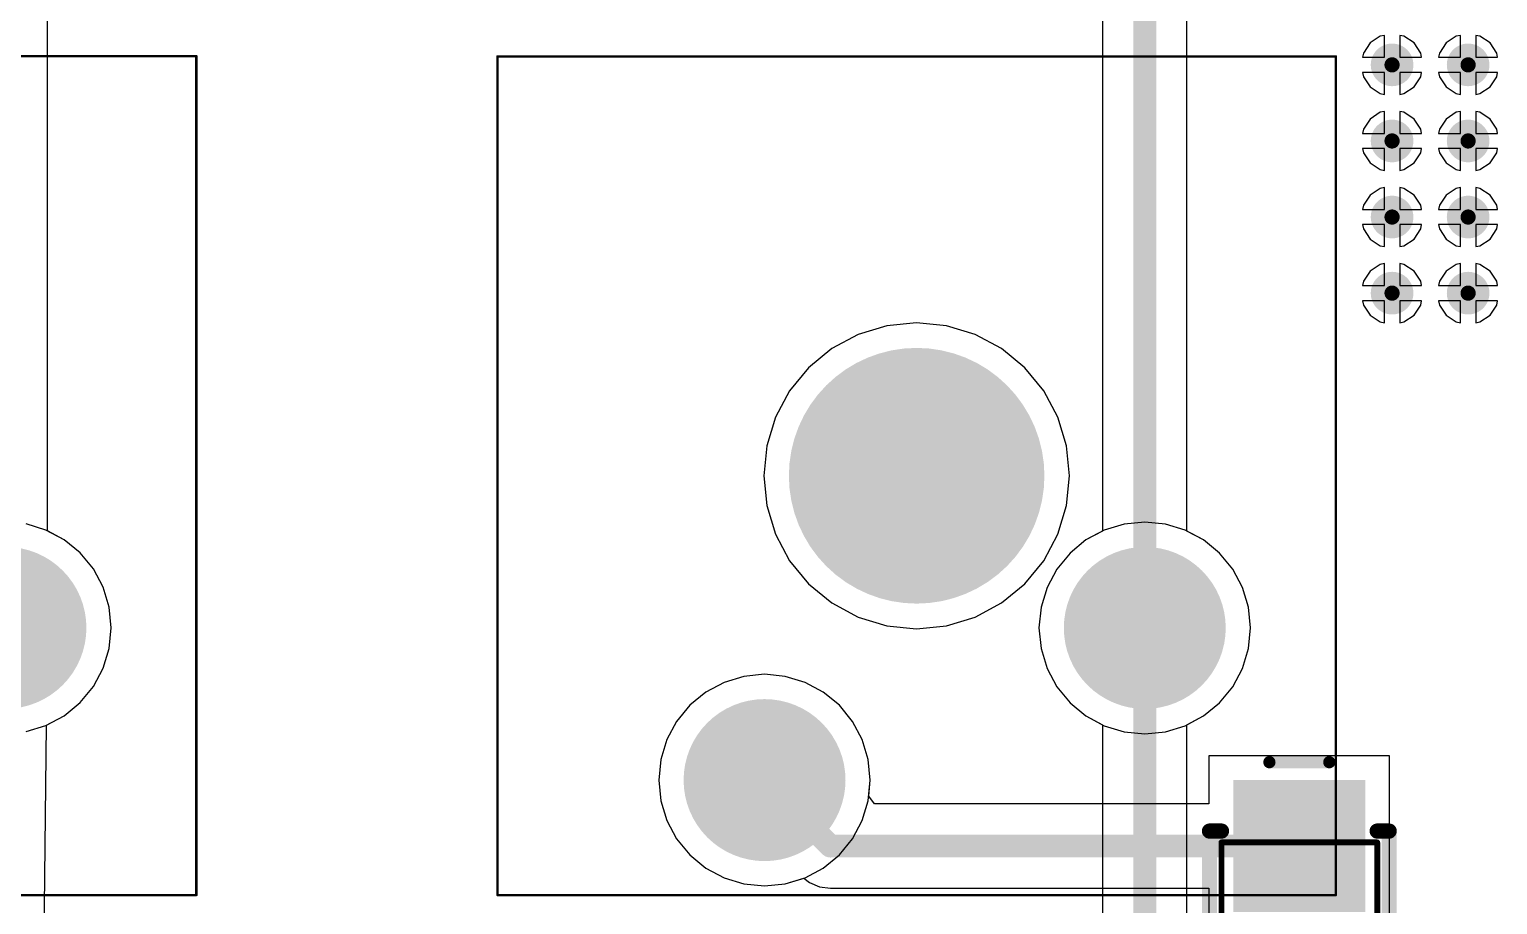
# Model space of a CAD drawing. Header units: millimetres. Extents: x 25 to 374, y 23 to 150.
# Drawn here: x 101.16 to 125.68, y 46.89 to 61.5 of the extents above; entities that cross this region are included whole.
import ezdxf

# ---------------------------------------------------------------- set-up
doc = ezdxf.new("R2010")
doc.units = ezdxf.units.MM
for name, color, linetype in [('BottomLayer', 5, 'Continuous'), ('BottomOverlay', 54, 'Continuous'), ('BottomPaste', 16, 'Continuous'), ('BottomSolder', 6, 'Continuous'), ('Mechanical1', 6, 'Continuous'), ('Mechanical13', 56, 'Continuous'), ('Mechanical15', 56, 'Continuous'), ('MultiLayer', 9, 'Continuous'), ('PadHoleLayer', 156, 'Continuous'), ('TopLayer', 1, 'Continuous'), ('TopSolder', 216, 'Continuous'), ('ViaHoleLayer', 16, 'Continuous')]:
    doc.layers.add(name, color=color, linetype=linetype)

# ---------------------------------------------------------------- blocks, each defined once
blk = doc.blocks.new('SMA_DO_214AC__S1_B_95')
at = {"layer": 'BottomLayer'}
for points in [[(-1.1, -1), (-1.1, 1), (-3.1, -1), (-3.1, 1)], [(3.1, -1), (3.1, 1), (1.1, -1), (1.1, 1)]]:
    blk.add_solid(points, dxfattribs=at)
at = {"layer": 'BottomOverlay', "const_width": 0.254}
for points in [[(-2.35, 1.3), (-2.35, 1.5)], [(2.35, 1.5), (-2.35, 1.5)], [(-0.75, -1.5), (-0.75, 1.5)], [(2.35, 1.3), (2.35, 1.5)], [(-2.35, -1.5), (-2.35, -1.3)], [(2.35, -1.5), (2.35, -1.3)], [(2.35, -1.5), (-2.35, -1.5)]]:
    blk.add_lwpolyline(points, dxfattribs=at)
at = {"layer": 'BottomOverlay', "const_width": 0.127}
for points in [[(-2.414, 1.5, 1), (-2.287, 1.5, 1)], [(-2.414, 1.5, 1), (-2.287, 1.5, 1)], [(-0.814, 1.5, 1), (-0.687, 1.5, 1)], [(2.287, 1.5, 1), (2.414, 1.5, 1)], [(2.287, 1.5, 1), (2.414, 1.5, 1)], [(-2.414, 1.3, 1), (-2.287, 1.3, 1)], [(2.287, 1.3, 1), (2.414, 1.3, 1)], [(-2.414, -1.3, 1), (-2.287, -1.3, 1)], [(2.287, -1.3, 1), (2.414, -1.3, 1)], [(-2.414, -1.5, 1), (-2.287, -1.5, 1)], [(-2.414, -1.5, 1), (-2.287, -1.5, 1)], [(-0.814, -1.5, 1), (-0.687, -1.5, 1)], [(2.287, -1.5, 1), (2.414, -1.5, 1)], [(2.287, -1.5, 1), (2.414, -1.5, 1)]]:
    blk.add_lwpolyline(points, format="xyb", close=True, dxfattribs=at)
at = {"layer": 'BottomPaste'}
for points in [[(-1.1, -1), (-1.1, 1), (-3.1, -1), (-3.1, 1)], [(3.1, -1), (3.1, 1), (1.1, -1), (1.1, 1)]]:
    blk.add_solid(points, dxfattribs=at)
at = {"layer": 'BottomSolder'}
for points in [[(-0.998, -1.102), (-0.998, 1.102), (-3.202, -1.102), (-3.202, 1.102)], [(3.202, -1.102), (3.202, 1.102), (0.998, -1.102), (0.998, 1.102)]]:
    blk.add_solid(points, dxfattribs=at)
at = {"layer": 'Mechanical13', "const_width": 0.1}
for points in [[(2.16, 1.3), (-2.16, 1.3)], [(-2.16, -1.3), (-2.16, 1.3)], [(2.16, -1.3), (2.16, 1.3)], [(2.16, -1.3), (-2.16, -1.3)]]:
    blk.add_lwpolyline(points, dxfattribs=at)
at = {"layer": 'Mechanical13', "const_width": 0.05}
for points in [[(-2.185, 1.3, 1), (-2.135, 1.3, 1)], [(-2.185, 1.3, 1), (-2.135, 1.3, 1)], [(2.135, 1.3, 1), (2.185, 1.3, 1)], [(2.135, 1.3, 1), (2.185, 1.3, 1)], [(-2.185, -1.3, 1), (-2.135, -1.3, 1)], [(-2.185, -1.3, 1), (-2.135, -1.3, 1)], [(2.135, -1.3, 1), (2.185, -1.3, 1)], [(2.135, -1.3, 1), (2.185, -1.3, 1)]]:
    blk.add_lwpolyline(points, format="xyb", close=True, dxfattribs=at)
at = {"layer": 'Mechanical15', "const_width": 0.203}
for points in [[(-3.5, -0.5), (-3.5, 0.5)], [(3.9, -0.5), (3.9, 0.5)], [(4.4, 0), (3.4, 0)]]:
    blk.add_lwpolyline(points, dxfattribs=at)
at = {"layer": 'Mechanical15', "const_width": 0.102}
for points in [[(-3.551, 0.5, 1), (-3.449, 0.5, 1)], [(3.849, 0.5, 1), (3.951, 0.5, 1)], [(3.349, 0, 1), (3.451, 0, 1)], [(4.349, 0, 1), (4.451, 0, 1)], [(-3.551, -0.5, 1), (-3.449, -0.5, 1)], [(3.849, -0.5, 1), (3.951, -0.5, 1)]]:
    blk.add_lwpolyline(points, format="xyb", close=True, dxfattribs=at)
blk = doc.blocks.new('MX_SW_3_186')
at = {"layer": 'BottomLayer'}
for points, const_width in [([(-1.016, 0, 1), (1.016, 0, 1)], 2.032), ([(3.185, -2.54, 1), (4.435, -2.54, 1)], 1.25), ([(-3.165, -5.08, 1), (-1.915, -5.08, 1)], 1.25)]:
    blk.add_lwpolyline(points, format="xyb", close=True, dxfattribs=dict(at, const_width=const_width))
at = {"layer": 'BottomSolder'}
for points, const_width in [([(-1.067, 0, 1), (1.067, 0, 1)], 2.134), ([(3.134, -2.54, 1), (4.486, -2.54, 1)], 1.352), ([(-3.216, -5.08, 1), (-1.864, -5.08, 1)], 1.352)]:
    blk.add_lwpolyline(points, format="xyb", close=True, dxfattribs=dict(at, const_width=const_width))
at = {"layer": 'Mechanical1', "const_width": 0.0381}
for points in [[(-7, -7), (-7, 7)], [(-7, 7), (7, 7)], [(7, -7), (7, 7)], [(-7, -7), (7, -7)]]:
    blk.add_lwpolyline(points, dxfattribs=at)
at = {"layer": 'Mechanical1', "const_width": 0.0191}
for points in [[(-7.01, 7, 1), (-6.99, 7, 1)], [(-7.01, 7, 1), (-6.99, 7, 1)], [(6.99, 7, 1), (7.01, 7, 1)], [(6.99, 7, 1), (7.01, 7, 1)], [(-7.01, -7, 1), (-6.99, -7, 1)], [(-7.01, -7, 1), (-6.99, -7, 1)], [(6.99, -7, 1), (7.01, -7, 1)], [(6.99, -7, 1), (7.01, -7, 1)]]:
    blk.add_lwpolyline(points, format="xyb", close=True, dxfattribs=at)
at = {"layer": 'MultiLayer'}
for points, const_width in [([(-1.016, 0, 1), (1.016, 0, 1)], 2.032), ([(3.185, -2.54, 1), (4.435, -2.54, 1)], 1.25), ([(-3.165, -5.08, 1), (-1.915, -5.08, 1)], 1.25)]:
    blk.add_lwpolyline(points, format="xyb", close=True, dxfattribs=dict(at, const_width=const_width))
at = {"layer": 'PadHoleLayer'}
for points, const_width in [([(-1.016, 0, 1), (1.016, 0, 1)], 2.032), ([(3.435, -2.54, 1), (4.185, -2.54, 1)], 0.75), ([(-2.915, -5.08, 1), (-2.165, -5.08, 1)], 0.75)]:
    blk.add_lwpolyline(points, format="xyb", close=True, dxfattribs=dict(at, const_width=const_width))
at = {"layer": 'TopLayer'}
for points, const_width in [([(-1.016, 0, 1), (1.016, 0, 1)], 2.032), ([(3.185, -2.54, 1), (4.435, -2.54, 1)], 1.25), ([(-3.165, -5.08, 1), (-1.915, -5.08, 1)], 1.25)]:
    blk.add_lwpolyline(points, format="xyb", close=True, dxfattribs=dict(at, const_width=const_width))
at = {"layer": 'TopSolder'}
for points, const_width in [([(-1.067, 0, 1), (1.067, 0, 1)], 2.134), ([(3.134, -2.54, 1), (4.486, -2.54, 1)], 1.352), ([(-3.216, -5.08, 1), (-1.864, -5.08, 1)], 1.352)]:
    blk.add_lwpolyline(points, format="xyb", close=True, dxfattribs=dict(at, const_width=const_width))
blk = doc.blocks.new('MX_SW_3_187')
at = {"layer": 'BottomLayer'}
for points, const_width in [([(-1.016, 0, 1), (1.016, 0, 1)], 2.032), ([(3.185, -2.54, 1), (4.435, -2.54, 1)], 1.25), ([(-3.165, -5.08, 1), (-1.915, -5.08, 1)], 1.25)]:
    blk.add_lwpolyline(points, format="xyb", close=True, dxfattribs=dict(at, const_width=const_width))
at = {"layer": 'BottomSolder'}
for points, const_width in [([(-1.067, 0, 1), (1.067, 0, 1)], 2.134), ([(3.134, -2.54, 1), (4.486, -2.54, 1)], 1.352), ([(-3.216, -5.08, 1), (-1.864, -5.08, 1)], 1.352)]:
    blk.add_lwpolyline(points, format="xyb", close=True, dxfattribs=dict(at, const_width=const_width))
at = {"layer": 'Mechanical1', "const_width": 0.0381}
for points in [[(-7, -7), (-7, 7)], [(-7, 7), (7, 7)], [(7, -7), (7, 7)], [(-7, -7), (7, -7)]]:
    blk.add_lwpolyline(points, dxfattribs=at)
at = {"layer": 'Mechanical1', "const_width": 0.0191}
for points in [[(-7.01, 7, 1), (-6.99, 7, 1)], [(-7.01, 7, 1), (-6.99, 7, 1)], [(6.99, 7, 1), (7.01, 7, 1)], [(6.99, 7, 1), (7.01, 7, 1)], [(-7.01, -7, 1), (-6.99, -7, 1)], [(-7.01, -7, 1), (-6.99, -7, 1)], [(6.99, -7, 1), (7.01, -7, 1)], [(6.99, -7, 1), (7.01, -7, 1)]]:
    blk.add_lwpolyline(points, format="xyb", close=True, dxfattribs=at)
at = {"layer": 'MultiLayer'}
for points, const_width in [([(-1.016, 0, 1), (1.016, 0, 1)], 2.032), ([(3.185, -2.54, 1), (4.435, -2.54, 1)], 1.25), ([(-3.165, -5.08, 1), (-1.915, -5.08, 1)], 1.25)]:
    blk.add_lwpolyline(points, format="xyb", close=True, dxfattribs=dict(at, const_width=const_width))
at = {"layer": 'PadHoleLayer'}
for points, const_width in [([(-1.016, 0, 1), (1.016, 0, 1)], 2.032), ([(3.435, -2.54, 1), (4.185, -2.54, 1)], 0.75), ([(-2.915, -5.08, 1), (-2.165, -5.08, 1)], 0.75)]:
    blk.add_lwpolyline(points, format="xyb", close=True, dxfattribs=dict(at, const_width=const_width))
at = {"layer": 'TopLayer'}
for points, const_width in [([(-1.016, 0, 1), (1.016, 0, 1)], 2.032), ([(3.185, -2.54, 1), (4.435, -2.54, 1)], 1.25), ([(-3.165, -5.08, 1), (-1.915, -5.08, 1)], 1.25)]:
    blk.add_lwpolyline(points, format="xyb", close=True, dxfattribs=dict(at, const_width=const_width))
at = {"layer": 'TopSolder'}
for points, const_width in [([(-1.067, 0, 1), (1.067, 0, 1)], 2.134), ([(3.134, -2.54, 1), (4.486, -2.54, 1)], 1.352), ([(-3.216, -5.08, 1), (-1.864, -5.08, 1)], 1.352)]:
    blk.add_lwpolyline(points, format="xyb", close=True, dxfattribs=dict(at, const_width=const_width))

msp = doc.modelspace()

# ---------------------------------------------------------------- linework, layer by layer
at = {"layer": 'BottomLayer'}
for p, q in [((123.716, 61.385), (123.548, 61.273)), ((123.787, 61.399), (123.716, 61.385)), ((123.787, 61.034), (123.787, 61.399)), ((124.112, 61.385), (124.041, 61.399)), ((124.041, 61.399), (124.041, 61.034)), ((124.28, 61.273), (124.112, 61.385)), ((124.986, 61.385), (124.818, 61.273)), ((125.057, 61.399), (124.986, 61.385)), ((125.057, 61.034), (125.057, 61.399)), ((125.382, 61.385), (125.311, 61.399)), ((125.311, 61.399), (125.311, 61.034)), ((125.55, 61.273), (125.382, 61.385)), ((123.435, 61.105), (123.421, 61.034)), ((123.548, 61.273), (123.435, 61.105)), ((124.392, 61.105), (124.28, 61.273)), ((124.407, 61.034), (124.392, 61.105)), ((124.705, 61.105), (124.691, 61.034)), ((124.818, 61.273), (124.705, 61.105)), ((125.662, 61.105), (125.55, 61.273)), ((125.677, 61.034), (125.662, 61.105)), ((123.421, 61.034), (123.787, 61.034)), ((124.041, 61.034), (124.407, 61.034)), ((124.691, 61.034), (125.057, 61.034)), ((125.311, 61.034), (125.677, 61.034)), ((123.787, 60.78), (123.421, 60.78)), ((123.421, 60.78), (123.435, 60.708)), ((123.435, 60.708), (123.548, 60.54)), ((123.787, 60.414), (123.787, 60.78)), ((124.407, 60.78), (124.041, 60.78)), ((124.041, 60.78), (124.041, 60.414)), ((124.28, 60.54), (124.392, 60.708)), ((124.392, 60.708), (124.407, 60.78)), ((125.057, 60.78), (124.691, 60.78)), ((124.691, 60.78), (124.705, 60.708)), ((124.705, 60.708), (124.818, 60.54)), ((125.057, 60.414), (125.057, 60.78)), ((125.677, 60.78), (125.311, 60.78)), ((125.311, 60.78), (125.311, 60.414)), ((125.55, 60.54), (125.662, 60.708)), ((125.662, 60.708), (125.677, 60.78)), ((123.548, 60.54), (123.716, 60.428)), ((123.716, 60.428), (123.787, 60.414)), ((124.041, 60.414), (124.112, 60.428)), ((124.112, 60.428), (124.28, 60.54)), ((124.818, 60.54), (124.986, 60.428)), ((124.986, 60.428), (125.057, 60.414)), ((125.311, 60.414), (125.382, 60.428)), ((125.382, 60.428), (125.55, 60.54)), ((123.716, 60.115), (123.548, 60.003)), ((123.787, 60.129), (123.716, 60.115)), ((123.787, 59.764), (123.787, 60.129)), ((124.112, 60.115), (124.041, 60.129)), ((124.041, 60.129), (124.041, 59.764)), ((124.28, 60.003), (124.112, 60.115)), ((124.986, 60.115), (124.818, 60.003)), ((125.057, 60.129), (124.986, 60.115)), ((125.057, 59.764), (125.057, 60.129)), ((125.382, 60.115), (125.311, 60.129)), ((125.311, 60.129), (125.311, 59.764)), ((125.55, 60.003), (125.382, 60.115)), ((123.435, 59.835), (123.421, 59.764)), ((123.548, 60.003), (123.435, 59.835)), ((124.392, 59.835), (124.28, 60.003)), ((124.407, 59.764), (124.392, 59.835)), ((124.705, 59.835), (124.691, 59.764)), ((124.818, 60.003), (124.705, 59.835)), ((125.662, 59.835), (125.55, 60.003)), ((125.677, 59.764), (125.662, 59.835)), ((123.421, 59.764), (123.787, 59.764)), ((124.041, 59.764), (124.407, 59.764)), ((124.691, 59.764), (125.057, 59.764)), ((125.311, 59.764), (125.677, 59.764)), ((123.787, 59.51), (123.421, 59.51)), ((123.421, 59.51), (123.435, 59.438)), ((123.435, 59.438), (123.548, 59.27)), ((123.787, 59.144), (123.787, 59.51)), ((124.407, 59.51), (124.041, 59.51)), ((124.041, 59.51), (124.041, 59.144)), ((124.28, 59.27), (124.392, 59.438)), ((124.392, 59.438), (124.407, 59.51)), ((125.057, 59.51), (124.691, 59.51)), ((124.691, 59.51), (124.705, 59.438)), ((124.705, 59.438), (124.818, 59.27)), ((125.057, 59.144), (125.057, 59.51)), ((125.677, 59.51), (125.311, 59.51)), ((125.311, 59.51), (125.311, 59.144)), ((125.55, 59.27), (125.662, 59.438)), ((125.662, 59.438), (125.677, 59.51)), ((123.548, 59.27), (123.716, 59.158)), ((123.716, 59.158), (123.787, 59.144)), ((124.041, 59.144), (124.112, 59.158)), ((124.112, 59.158), (124.28, 59.27)), ((124.818, 59.27), (124.986, 59.158)), ((124.986, 59.158), (125.057, 59.144)), ((125.311, 59.144), (125.382, 59.158)), ((125.382, 59.158), (125.55, 59.27)), ((123.787, 58.859), (123.716, 58.845)), ((123.787, 58.494), (123.787, 58.859)), ((124.112, 58.845), (124.041, 58.859)), ((124.041, 58.859), (124.041, 58.494)), ((125.057, 58.859), (124.986, 58.845)), ((125.057, 58.494), (125.057, 58.859)), ((125.382, 58.845), (125.311, 58.859)), ((125.311, 58.859), (125.311, 58.494)), ((123.548, 58.733), (123.435, 58.565)), ((123.716, 58.845), (123.548, 58.733)), ((124.28, 58.733), (124.112, 58.845)), ((124.392, 58.565), (124.28, 58.733)), ((124.818, 58.733), (124.705, 58.565)), ((124.986, 58.845), (124.818, 58.733)), ((125.55, 58.733), (125.382, 58.845)), ((125.662, 58.565), (125.55, 58.733)), ((123.435, 58.565), (123.421, 58.494)), ((123.421, 58.494), (123.787, 58.494)), ((124.041, 58.494), (124.407, 58.494)), ((124.407, 58.494), (124.392, 58.565)), ((124.705, 58.565), (124.691, 58.494)), ((124.691, 58.494), (125.057, 58.494)), ((125.311, 58.494), (125.677, 58.494)), ((125.677, 58.494), (125.662, 58.565)), ((123.787, 58.24), (123.421, 58.24)), ((123.421, 58.24), (123.435, 58.168)), ((123.435, 58.168), (123.548, 58)), ((123.787, 57.874), (123.787, 58.24)), ((124.407, 58.24), (124.041, 58.24)), ((124.041, 58.24), (124.041, 57.874)), ((124.28, 58), (124.392, 58.168)), ((124.392, 58.168), (124.407, 58.24)), ((125.057, 58.24), (124.691, 58.24)), ((124.691, 58.24), (124.705, 58.168)), ((124.705, 58.168), (124.818, 58)), ((125.057, 57.874), (125.057, 58.24)), ((125.677, 58.24), (125.311, 58.24)), ((125.311, 58.24), (125.311, 57.874)), ((125.55, 58), (125.662, 58.168)), ((125.662, 58.168), (125.677, 58.24)), ((123.548, 58), (123.716, 57.888)), ((123.716, 57.888), (123.787, 57.874)), ((124.041, 57.874), (124.112, 57.888)), ((124.112, 57.888), (124.28, 58)), ((124.818, 58), (124.986, 57.888)), ((124.986, 57.888), (125.057, 57.874)), ((125.311, 57.874), (125.382, 57.888)), ((125.382, 57.888), (125.55, 58)), ((123.548, 57.463), (123.435, 57.295)), ((123.716, 57.575), (123.548, 57.463)), ((123.787, 57.589), (123.716, 57.575)), ((123.787, 57.224), (123.787, 57.589)), ((124.112, 57.575), (124.041, 57.589)), ((124.041, 57.589), (124.041, 57.224)), ((124.28, 57.463), (124.112, 57.575)), ((124.392, 57.295), (124.28, 57.463)), ((124.818, 57.463), (124.705, 57.295)), ((124.986, 57.575), (124.818, 57.463)), ((125.057, 57.589), (124.986, 57.575)), ((125.057, 57.224), (125.057, 57.589)), ((125.382, 57.575), (125.311, 57.589)), ((125.311, 57.589), (125.311, 57.224)), ((125.55, 57.463), (125.382, 57.575)), ((125.662, 57.295), (125.55, 57.463)), ((123.435, 57.295), (123.421, 57.224)), ((123.421, 57.224), (123.787, 57.224)), ((124.041, 57.224), (124.407, 57.224)), ((124.407, 57.224), (124.392, 57.295)), ((124.705, 57.295), (124.691, 57.224)), ((124.691, 57.224), (125.057, 57.224)), ((125.311, 57.224), (125.677, 57.224)), ((125.677, 57.224), (125.662, 57.295)), ((123.787, 56.97), (123.421, 56.97)), ((123.421, 56.97), (123.435, 56.898)), ((123.435, 56.898), (123.548, 56.73)), ((123.787, 56.604), (123.787, 56.97)), ((124.407, 56.97), (124.041, 56.97)), ((124.041, 56.97), (124.041, 56.604)), ((124.28, 56.73), (124.392, 56.898)), ((124.392, 56.898), (124.407, 56.97)), ((125.057, 56.97), (124.691, 56.97)), ((124.691, 56.97), (124.705, 56.898)), ((124.705, 56.898), (124.818, 56.73)), ((125.057, 56.604), (125.057, 56.97)), ((125.677, 56.97), (125.311, 56.97)), ((125.311, 56.97), (125.311, 56.604)), ((125.55, 56.73), (125.662, 56.898)), ((125.662, 56.898), (125.677, 56.97)), ((123.548, 56.73), (123.716, 56.618)), ((124.112, 56.618), (124.28, 56.73)), ((124.818, 56.73), (124.986, 56.618)), ((125.382, 56.618), (125.55, 56.73)), ((114.997, 56.407), (114.556, 56.171)), ((115.476, 56.552), (114.997, 56.407)), ((115.974, 56.601), (115.476, 56.552)), ((116.472, 56.552), (115.974, 56.601)), ((116.951, 56.407), (116.472, 56.552)), ((117.392, 56.171), (116.951, 56.407)), ((123.716, 56.618), (123.787, 56.604)), ((124.041, 56.604), (124.112, 56.618)), ((124.986, 56.618), (125.057, 56.604)), ((125.311, 56.604), (125.382, 56.618)), ((114.556, 56.171), (114.169, 55.853)), ((117.779, 55.853), (117.392, 56.171)), ((114.169, 55.853), (113.852, 55.467)), ((118.096, 55.467), (117.779, 55.853)), ((113.852, 55.467), (113.616, 55.025)), ((118.332, 55.025), (118.096, 55.467)), ((113.616, 55.025), (113.471, 54.547)), ((118.477, 54.547), (118.332, 55.025)), ((113.471, 54.547), (113.422, 54.049)), ((118.526, 54.049), (118.477, 54.547)), ((113.422, 54.049), (113.471, 53.551)), ((118.477, 53.551), (118.526, 54.049)), ((113.471, 53.551), (113.616, 53.072)), ((118.332, 53.072), (118.477, 53.551)), ((101.433, 53.143), (101.101, 53.244)), ((119.439, 53.241), (119.108, 53.141)), ((119.784, 53.275), (119.439, 53.241)), ((120.128, 53.241), (119.784, 53.275)), ((120.46, 53.141), (120.128, 53.241)), ((101.738, 52.98), (101.433, 53.143)), ((102.006, 52.76), (101.738, 52.98)), ((113.616, 53.072), (113.852, 52.631)), ((118.096, 52.631), (118.332, 53.072)), ((118.802, 52.977), (118.535, 52.758)), ((119.108, 53.141), (118.802, 52.977)), ((120.765, 52.977), (120.46, 53.141)), ((121.033, 52.758), (120.765, 52.977)), ((102.226, 52.493), (102.006, 52.76)), ((118.535, 52.758), (118.315, 52.49)), ((121.253, 52.49), (121.033, 52.758)), ((102.389, 52.187), (102.226, 52.493)), ((113.852, 52.631), (114.169, 52.244)), ((117.779, 52.244), (118.096, 52.631)), ((118.315, 52.49), (118.152, 52.185)), ((121.416, 52.185), (121.253, 52.49)), ((114.169, 52.244), (114.556, 51.927)), ((117.392, 51.927), (117.779, 52.244)), ((102.489, 51.856), (102.389, 52.187)), ((118.152, 52.185), (118.051, 51.853)), ((121.516, 51.853), (121.416, 52.185)), ((102.523, 51.511), (102.489, 51.856)), ((114.556, 51.927), (114.997, 51.691)), ((116.951, 51.691), (117.392, 51.927)), ((118.051, 51.853), (118.017, 51.509)), ((121.55, 51.509), (121.516, 51.853)), ((102.489, 51.167), (102.523, 51.511)), ((114.997, 51.691), (115.476, 51.545)), ((115.476, 51.545), (115.974, 51.496)), ((115.974, 51.496), (116.472, 51.545)), ((116.472, 51.545), (116.951, 51.691)), ((118.017, 51.509), (118.051, 51.164)), ((121.516, 51.164), (121.55, 51.509)), ((102.389, 50.835), (102.489, 51.167)), ((118.051, 51.164), (118.152, 50.833)), ((121.416, 50.833), (121.516, 51.164)), ((102.226, 50.53), (102.389, 50.835)), ((118.152, 50.833), (118.315, 50.527)), ((121.253, 50.527), (121.416, 50.833)), ((102.006, 50.262), (102.226, 50.53)), ((112.758, 50.601), (112.452, 50.437)), ((113.089, 50.701), (112.758, 50.601)), ((113.434, 50.735), (113.089, 50.701)), ((113.778, 50.701), (113.434, 50.735)), ((114.11, 50.601), (113.778, 50.701)), ((114.415, 50.437), (114.11, 50.601)), ((118.315, 50.527), (118.535, 50.26)), ((121.033, 50.26), (121.253, 50.527)), ((112.452, 50.437), (112.185, 50.218)), ((114.683, 50.218), (114.415, 50.437)), ((101.433, 49.879), (101.738, 50.042)), ((101.738, 50.042), (102.006, 50.262)), ((112.185, 50.218), (111.965, 49.95)), ((114.903, 49.95), (114.683, 50.218)), ((118.535, 50.26), (118.802, 50.04)), ((118.802, 50.04), (119.108, 49.877)), ((120.46, 49.877), (120.765, 50.04)), ((120.765, 50.04), (121.033, 50.26)), ((101.101, 49.779), (101.433, 49.879)), ((111.965, 49.95), (111.802, 49.645)), ((115.066, 49.645), (114.903, 49.95)), ((119.108, 49.877), (119.439, 49.776)), ((120.128, 49.776), (120.46, 49.877)), ((111.802, 49.645), (111.701, 49.313)), ((115.166, 49.313), (115.066, 49.645)), ((119.439, 49.776), (119.784, 49.742)), ((119.784, 49.742), (120.128, 49.776)), ((111.701, 49.313), (111.667, 48.969)), ((115.2, 48.969), (115.166, 49.313)), ((123.873, 49.376), (120.856, 49.376)), ((120.856, 49.376), (120.856, 48.573)), ((123.873, 46.36), (123.873, 49.376)), ((111.667, 48.969), (111.701, 48.624)), ((115.174, 48.7), (115.2, 48.969)), ((111.701, 48.624), (111.802, 48.293)), ((115.272, 48.573), (115.174, 48.7)), ((120.856, 48.573), (115.272, 48.573)), ((111.802, 48.293), (111.965, 47.987)), ((111.965, 47.987), (112.185, 47.72)), ((112.185, 47.72), (112.452, 47.5)), ((112.452, 47.5), (112.758, 47.337)), ((112.758, 47.337), (113.089, 47.236)), ((113.778, 47.236), (114.088, 47.33)), ((114.088, 47.33), (114.182, 47.258)), ((113.089, 47.236), (113.434, 47.202)), ((113.434, 47.202), (113.778, 47.236)), ((114.182, 47.258), (114.352, 47.188)), ((114.352, 47.188), (114.534, 47.164)), ((114.534, 47.164), (120.856, 47.164)), ((120.856, 47.164), (120.856, 46.36))]:
    msp.add_line(p, q, dxfattribs=at)
for points, const_width in [([(123.787, 60.907, 1), (124.041, 60.907, 1)], 0.254), ([(125.057, 60.907, 1), (125.311, 60.907, 1)], 0.254), ([(123.787, 59.637, 1), (124.041, 59.637, 1)], 0.254), ([(125.057, 59.637, 1), (125.311, 59.637, 1)], 0.254), ([(123.787, 58.367, 1), (124.041, 58.367, 1)], 0.254), ([(125.057, 58.367, 1), (125.311, 58.367, 1)], 0.254), ([(123.787, 57.097, 1), (124.041, 57.097, 1)], 0.254), ([(125.057, 57.097, 1), (125.311, 57.097, 1)], 0.254), ([(113.339, 48.969, 1), (113.529, 48.969, 1)], 0.191), ([(114.439, 47.868, 1), (114.63, 47.868, 1)], 0.191), ([(114.439, 47.868, 1), (114.63, 47.868, 1)], 0.191), ([(122.269, 47.868, 1), (122.46, 47.868, 1)], 0.191)]:
    msp.add_lwpolyline(points, format="xyb", close=True, dxfattribs=dict(at, const_width=const_width))
at = {"layer": 'BottomLayer', "const_width": 0.381}
for points in [[(113.434, 48.969), (114.534, 47.868)], [(114.534, 47.868), (122.365, 47.868)]]:
    msp.add_lwpolyline(points, dxfattribs=at)
at = {"layer": 'BottomSolder', "const_width": 0.356}
for points in [[(123.736, 60.907, 1), (124.092, 60.907, 1)], [(125.006, 60.907, 1), (125.362, 60.907, 1)], [(123.736, 59.637, 1), (124.092, 59.637, 1)], [(125.006, 59.637, 1), (125.362, 59.637, 1)], [(123.736, 58.367, 1), (124.092, 58.367, 1)], [(125.006, 58.367, 1), (125.362, 58.367, 1)], [(123.736, 57.097, 1), (124.092, 57.097, 1)], [(125.006, 57.097, 1), (125.362, 57.097, 1)]]:
    msp.add_lwpolyline(points, format="xyb", close=True, dxfattribs=at)
at = {"layer": 'Mechanical1', "const_width": 0.0127}
for points in [[(89.932, 61.055), (103.931, 61.055)], [(103.931, 47.056), (103.931, 61.055)], [(108.982, 61.055), (122.981, 61.055)], [(108.982, 47.056), (108.982, 61.055)], [(122.981, 47.056), (122.981, 61.055)], [(89.932, 47.056), (103.931, 47.056)], [(108.982, 47.056), (122.981, 47.056)]]:
    msp.add_lwpolyline(points, dxfattribs=at)
at = {"layer": 'Mechanical1', "const_width": 0.00635}
for points in [[(103.928, 61.055, 1), (103.935, 61.055, 1)], [(103.928, 61.055, 1), (103.935, 61.055, 1)], [(108.979, 61.055, 1), (108.985, 61.055, 1)], [(108.979, 61.055, 1), (108.985, 61.055, 1)], [(122.978, 61.055, 1), (122.985, 61.055, 1)], [(122.978, 61.055, 1), (122.985, 61.055, 1)], [(103.928, 47.056, 1), (103.935, 47.056, 1)], [(103.928, 47.056, 1), (103.935, 47.056, 1)], [(108.979, 47.056, 1), (108.985, 47.056, 1)], [(108.979, 47.056, 1), (108.985, 47.056, 1)], [(122.978, 47.056, 1), (122.985, 47.056, 1)], [(122.978, 47.056, 1), (122.985, 47.056, 1)]]:
    msp.add_lwpolyline(points, format="xyb", close=True, dxfattribs=at)
at = {"layer": 'MultiLayer', "const_width": 0.254}
for points in [[(123.787, 60.907, 1), (124.041, 60.907, 1)], [(125.057, 60.907, 1), (125.311, 60.907, 1)], [(123.787, 59.637, 1), (124.041, 59.637, 1)], [(125.057, 59.637, 1), (125.311, 59.637, 1)], [(123.787, 58.367, 1), (124.041, 58.367, 1)], [(125.057, 58.367, 1), (125.311, 58.367, 1)], [(123.787, 57.097, 1), (124.041, 57.097, 1)], [(125.057, 57.097, 1), (125.311, 57.097, 1)]]:
    msp.add_lwpolyline(points, format="xyb", close=True, dxfattribs=at)
at = {"layer": 'TopLayer'}
for p, q in [((120.488, 53.125), (120.488, 68.349)), ((119.079, 68.057), (119.079, 53.125)), ((101.461, 53.128), (101.461, 67.704)), ((123.716, 61.385), (123.548, 61.273)), ((123.787, 61.399), (123.716, 61.385)), ((123.787, 61.034), (123.787, 61.399)), ((124.112, 61.385), (124.041, 61.399)), ((124.041, 61.399), (124.041, 61.034)), ((124.28, 61.273), (124.112, 61.385)), ((124.986, 61.385), (124.818, 61.273)), ((125.057, 61.399), (124.986, 61.385)), ((125.057, 61.034), (125.057, 61.399)), ((125.382, 61.385), (125.311, 61.399)), ((125.311, 61.399), (125.311, 61.034)), ((125.55, 61.273), (125.382, 61.385)), ((123.435, 61.105), (123.421, 61.034)), ((123.548, 61.273), (123.435, 61.105)), ((124.392, 61.105), (124.28, 61.273)), ((124.407, 61.034), (124.392, 61.105)), ((124.705, 61.105), (124.691, 61.034)), ((124.818, 61.273), (124.705, 61.105)), ((125.662, 61.105), (125.55, 61.273)), ((125.677, 61.034), (125.662, 61.105)), ((123.421, 61.034), (123.787, 61.034)), ((124.041, 61.034), (124.407, 61.034)), ((124.691, 61.034), (125.057, 61.034)), ((125.311, 61.034), (125.677, 61.034)), ((123.787, 60.78), (123.421, 60.78)), ((123.421, 60.78), (123.435, 60.708)), ((123.435, 60.708), (123.548, 60.54)), ((123.787, 60.414), (123.787, 60.78)), ((124.407, 60.78), (124.041, 60.78)), ((124.041, 60.78), (124.041, 60.414)), ((124.28, 60.54), (124.392, 60.708)), ((124.392, 60.708), (124.407, 60.78)), ((125.057, 60.78), (124.691, 60.78)), ((124.691, 60.78), (124.705, 60.708)), ((124.705, 60.708), (124.818, 60.54)), ((125.057, 60.414), (125.057, 60.78)), ((125.677, 60.78), (125.311, 60.78)), ((125.311, 60.78), (125.311, 60.414)), ((125.55, 60.54), (125.662, 60.708)), ((125.662, 60.708), (125.677, 60.78)), ((123.548, 60.54), (123.716, 60.428)), ((123.716, 60.428), (123.787, 60.414)), ((124.041, 60.414), (124.112, 60.428)), ((124.112, 60.428), (124.28, 60.54)), ((124.818, 60.54), (124.986, 60.428)), ((124.986, 60.428), (125.057, 60.414)), ((125.311, 60.414), (125.382, 60.428)), ((125.382, 60.428), (125.55, 60.54)), ((123.716, 60.115), (123.548, 60.003)), ((123.787, 60.129), (123.716, 60.115)), ((123.787, 59.764), (123.787, 60.129)), ((124.112, 60.115), (124.041, 60.129)), ((124.041, 60.129), (124.041, 59.764)), ((124.28, 60.003), (124.112, 60.115)), ((124.986, 60.115), (124.818, 60.003)), ((125.057, 60.129), (124.986, 60.115)), ((125.057, 59.764), (125.057, 60.129)), ((125.382, 60.115), (125.311, 60.129)), ((125.311, 60.129), (125.311, 59.764)), ((125.55, 60.003), (125.382, 60.115)), ((123.435, 59.835), (123.421, 59.764)), ((123.548, 60.003), (123.435, 59.835)), ((124.392, 59.835), (124.28, 60.003)), ((124.407, 59.764), (124.392, 59.835)), ((124.705, 59.835), (124.691, 59.764)), ((124.818, 60.003), (124.705, 59.835)), ((125.662, 59.835), (125.55, 60.003)), ((125.677, 59.764), (125.662, 59.835)), ((123.421, 59.764), (123.787, 59.764)), ((124.041, 59.764), (124.407, 59.764)), ((124.691, 59.764), (125.057, 59.764)), ((125.311, 59.764), (125.677, 59.764)), ((123.787, 59.51), (123.421, 59.51)), ((123.421, 59.51), (123.435, 59.438)), ((123.435, 59.438), (123.548, 59.27)), ((123.787, 59.144), (123.787, 59.51)), ((124.407, 59.51), (124.041, 59.51)), ((124.041, 59.51), (124.041, 59.144)), ((124.28, 59.27), (124.392, 59.438)), ((124.392, 59.438), (124.407, 59.51)), ((125.057, 59.51), (124.691, 59.51)), ((124.691, 59.51), (124.705, 59.438)), ((124.705, 59.438), (124.818, 59.27)), ((125.057, 59.144), (125.057, 59.51)), ((125.677, 59.51), (125.311, 59.51)), ((125.311, 59.51), (125.311, 59.144)), ((125.55, 59.27), (125.662, 59.438)), ((125.662, 59.438), (125.677, 59.51)), ((123.548, 59.27), (123.716, 59.158)), ((123.716, 59.158), (123.787, 59.144)), ((124.041, 59.144), (124.112, 59.158)), ((124.112, 59.158), (124.28, 59.27)), ((124.818, 59.27), (124.986, 59.158)), ((124.986, 59.158), (125.057, 59.144)), ((125.311, 59.144), (125.382, 59.158)), ((125.382, 59.158), (125.55, 59.27)), ((123.787, 58.859), (123.716, 58.845)), ((123.787, 58.494), (123.787, 58.859)), ((124.112, 58.845), (124.041, 58.859)), ((124.041, 58.859), (124.041, 58.494)), ((125.057, 58.859), (124.986, 58.845)), ((125.057, 58.494), (125.057, 58.859)), ((125.382, 58.845), (125.311, 58.859)), ((125.311, 58.859), (125.311, 58.494)), ((123.548, 58.733), (123.435, 58.565)), ((123.716, 58.845), (123.548, 58.733)), ((124.28, 58.733), (124.112, 58.845)), ((124.392, 58.565), (124.28, 58.733)), ((124.818, 58.733), (124.705, 58.565)), ((124.986, 58.845), (124.818, 58.733)), ((125.55, 58.733), (125.382, 58.845)), ((125.662, 58.565), (125.55, 58.733)), ((123.435, 58.565), (123.421, 58.494)), ((123.421, 58.494), (123.787, 58.494)), ((124.041, 58.494), (124.407, 58.494)), ((124.407, 58.494), (124.392, 58.565)), ((124.705, 58.565), (124.691, 58.494)), ((124.691, 58.494), (125.057, 58.494)), ((125.311, 58.494), (125.677, 58.494)), ((125.677, 58.494), (125.662, 58.565)), ((123.787, 58.24), (123.421, 58.24)), ((123.421, 58.24), (123.435, 58.168)), ((123.435, 58.168), (123.548, 58)), ((123.787, 57.874), (123.787, 58.24)), ((124.407, 58.24), (124.041, 58.24)), ((124.041, 58.24), (124.041, 57.874)), ((124.28, 58), (124.392, 58.168)), ((124.392, 58.168), (124.407, 58.24)), ((125.057, 58.24), (124.691, 58.24)), ((124.691, 58.24), (124.705, 58.168)), ((124.705, 58.168), (124.818, 58)), ((125.057, 57.874), (125.057, 58.24)), ((125.677, 58.24), (125.311, 58.24)), ((125.311, 58.24), (125.311, 57.874)), ((125.55, 58), (125.662, 58.168)), ((125.662, 58.168), (125.677, 58.24)), ((123.548, 58), (123.716, 57.888)), ((123.716, 57.888), (123.787, 57.874)), ((124.041, 57.874), (124.112, 57.888)), ((124.112, 57.888), (124.28, 58)), ((124.818, 58), (124.986, 57.888)), ((124.986, 57.888), (125.057, 57.874)), ((125.311, 57.874), (125.382, 57.888)), ((125.382, 57.888), (125.55, 58)), ((123.548, 57.463), (123.435, 57.295)), ((123.716, 57.575), (123.548, 57.463)), ((123.787, 57.589), (123.716, 57.575)), ((123.787, 57.224), (123.787, 57.589)), ((124.112, 57.575), (124.041, 57.589)), ((124.041, 57.589), (124.041, 57.224)), ((124.28, 57.463), (124.112, 57.575)), ((124.392, 57.295), (124.28, 57.463)), ((124.818, 57.463), (124.705, 57.295)), ((124.986, 57.575), (124.818, 57.463)), ((125.057, 57.589), (124.986, 57.575)), ((125.057, 57.224), (125.057, 57.589)), ((125.382, 57.575), (125.311, 57.589)), ((125.311, 57.589), (125.311, 57.224)), ((125.55, 57.463), (125.382, 57.575)), ((125.662, 57.295), (125.55, 57.463)), ((123.435, 57.295), (123.421, 57.224)), ((123.421, 57.224), (123.787, 57.224)), ((124.041, 57.224), (124.407, 57.224)), ((124.407, 57.224), (124.392, 57.295)), ((124.705, 57.295), (124.691, 57.224)), ((124.691, 57.224), (125.057, 57.224)), ((125.311, 57.224), (125.677, 57.224)), ((125.677, 57.224), (125.662, 57.295)), ((123.787, 56.97), (123.421, 56.97)), ((123.421, 56.97), (123.435, 56.898)), ((123.435, 56.898), (123.548, 56.73)), ((123.787, 56.604), (123.787, 56.97)), ((124.407, 56.97), (124.041, 56.97)), ((124.041, 56.97), (124.041, 56.604)), ((124.28, 56.73), (124.392, 56.898)), ((124.392, 56.898), (124.407, 56.97)), ((125.057, 56.97), (124.691, 56.97)), ((124.691, 56.97), (124.705, 56.898)), ((124.705, 56.898), (124.818, 56.73)), ((125.057, 56.604), (125.057, 56.97)), ((125.677, 56.97), (125.311, 56.97)), ((125.311, 56.97), (125.311, 56.604)), ((125.55, 56.73), (125.662, 56.898)), ((125.662, 56.898), (125.677, 56.97)), ((123.548, 56.73), (123.716, 56.618)), ((124.112, 56.618), (124.28, 56.73)), ((124.818, 56.73), (124.986, 56.618)), ((125.382, 56.618), (125.55, 56.73)), ((114.997, 56.407), (114.556, 56.171)), ((115.476, 56.552), (114.997, 56.407)), ((115.974, 56.601), (115.476, 56.552)), ((116.472, 56.552), (115.974, 56.601)), ((116.951, 56.407), (116.472, 56.552)), ((117.392, 56.171), (116.951, 56.407)), ((123.716, 56.618), (123.787, 56.604)), ((124.041, 56.604), (124.112, 56.618)), ((124.986, 56.618), (125.057, 56.604)), ((125.311, 56.604), (125.382, 56.618)), ((114.556, 56.171), (114.169, 55.853)), ((117.779, 55.853), (117.392, 56.171)), ((114.169, 55.853), (113.852, 55.467)), ((118.096, 55.467), (117.779, 55.853)), ((113.852, 55.467), (113.616, 55.025)), ((118.332, 55.025), (118.096, 55.467)), ((113.616, 55.025), (113.471, 54.547)), ((118.477, 54.547), (118.332, 55.025)), ((113.471, 54.547), (113.422, 54.049)), ((118.526, 54.049), (118.477, 54.547)), ((113.422, 54.049), (113.471, 53.551)), ((118.477, 53.551), (118.526, 54.049)), ((113.471, 53.551), (113.616, 53.072)), ((118.332, 53.072), (118.477, 53.551)), ((101.738, 52.98), (101.461, 53.128)), ((102.006, 52.76), (101.738, 52.98)), ((113.616, 53.072), (113.852, 52.631)), ((118.096, 52.631), (118.332, 53.072)), ((118.802, 52.977), (118.535, 52.758)), ((119.079, 53.125), (118.802, 52.977)), ((120.765, 52.977), (120.488, 53.125)), ((121.033, 52.758), (120.765, 52.977)), ((102.226, 52.493), (102.006, 52.76)), ((118.535, 52.758), (118.315, 52.49)), ((121.253, 52.49), (121.033, 52.758)), ((102.389, 52.187), (102.226, 52.493)), ((113.852, 52.631), (114.169, 52.244)), ((117.779, 52.244), (118.096, 52.631)), ((118.315, 52.49), (118.152, 52.185)), ((121.416, 52.185), (121.253, 52.49)), ((114.169, 52.244), (114.556, 51.927)), ((117.392, 51.927), (117.779, 52.244)), ((102.489, 51.856), (102.389, 52.187)), ((118.152, 52.185), (118.051, 51.853)), ((121.516, 51.853), (121.416, 52.185)), ((102.523, 51.511), (102.489, 51.856)), ((114.556, 51.927), (114.997, 51.691)), ((116.951, 51.691), (117.392, 51.927)), ((118.051, 51.853), (118.017, 51.509)), ((121.55, 51.509), (121.516, 51.853)), ((102.489, 51.167), (102.523, 51.511)), ((114.997, 51.691), (115.476, 51.545)), ((115.476, 51.545), (115.974, 51.496)), ((115.974, 51.496), (116.472, 51.545)), ((116.472, 51.545), (116.951, 51.691)), ((118.017, 51.509), (118.051, 51.164)), ((121.516, 51.164), (121.55, 51.509)), ((102.389, 50.835), (102.489, 51.167)), ((118.051, 51.164), (118.152, 50.833)), ((121.416, 50.833), (121.516, 51.164)), ((102.226, 50.53), (102.389, 50.835)), ((118.152, 50.833), (118.315, 50.527)), ((121.253, 50.527), (121.416, 50.833)), ((102.006, 50.262), (102.226, 50.53)), ((112.758, 50.601), (112.452, 50.437)), ((113.089, 50.701), (112.758, 50.601)), ((113.434, 50.735), (113.089, 50.701)), ((113.778, 50.701), (113.434, 50.735)), ((114.11, 50.601), (113.778, 50.701)), ((114.415, 50.437), (114.11, 50.601)), ((118.315, 50.527), (118.535, 50.26)), ((121.033, 50.26), (121.253, 50.527)), ((112.452, 50.437), (112.185, 50.218)), ((114.683, 50.218), (114.415, 50.437)), ((101.443, 49.885), (101.738, 50.042)), ((101.738, 50.042), (102.006, 50.262)), ((112.185, 50.218), (111.965, 49.95)), ((114.903, 49.95), (114.683, 50.218)), ((118.535, 50.26), (118.802, 50.04)), ((118.802, 50.04), (119.079, 49.892)), ((120.488, 49.892), (120.765, 50.04)), ((120.765, 50.04), (121.033, 50.26)), ((101.34, 40.613), (101.443, 49.885)), ((111.965, 49.95), (111.802, 49.645)), ((115.066, 49.645), (114.903, 49.95)), ((119.079, 49.892), (119.079, 44.844)), ((120.488, 45.136), (120.488, 49.892)), ((111.802, 49.645), (111.701, 49.313)), ((115.166, 49.313), (115.066, 49.645)), ((111.701, 49.313), (111.667, 48.969)), ((115.2, 48.969), (115.166, 49.313)), ((111.667, 48.969), (111.701, 48.624)), ((115.166, 48.624), (115.2, 48.969)), ((111.701, 48.624), (111.802, 48.293)), ((115.066, 48.293), (115.166, 48.624)), ((111.802, 48.293), (111.965, 47.987)), ((114.903, 47.987), (115.066, 48.293)), ((111.965, 47.987), (112.185, 47.72)), ((114.683, 47.72), (114.903, 47.987)), ((112.185, 47.72), (112.452, 47.5)), ((114.415, 47.5), (114.683, 47.72)), ((112.452, 47.5), (112.758, 47.337)), ((112.758, 47.337), (113.089, 47.236)), ((113.778, 47.236), (114.11, 47.337)), ((114.11, 47.337), (114.415, 47.5)), ((113.089, 47.236), (113.434, 47.202)), ((113.434, 47.202), (113.778, 47.236))]:
    msp.add_line(p, q, dxfattribs=at)
at = {"layer": 'TopLayer', "const_width": 0.381}
for points in [[(119.784, 51.509), (119.784, 68.349)], [(119.784, 44.844), (119.784, 51.509)]]:
    msp.add_lwpolyline(points, dxfattribs=at)
at = {"layer": 'TopLayer'}
for points, const_width in [([(123.787, 60.907, 1), (124.041, 60.907, 1)], 0.254), ([(125.057, 60.907, 1), (125.311, 60.907, 1)], 0.254), ([(123.787, 59.637, 1), (124.041, 59.637, 1)], 0.254), ([(125.057, 59.637, 1), (125.311, 59.637, 1)], 0.254), ([(123.787, 58.367, 1), (124.041, 58.367, 1)], 0.254), ([(125.057, 58.367, 1), (125.311, 58.367, 1)], 0.254), ([(123.787, 57.097, 1), (124.041, 57.097, 1)], 0.254), ([(125.057, 57.097, 1), (125.311, 57.097, 1)], 0.254), ([(119.689, 51.509, 1), (119.879, 51.509, 1)], 0.191), ([(119.689, 51.509, 1), (119.879, 51.509, 1)], 0.191)]:
    msp.add_lwpolyline(points, format="xyb", close=True, dxfattribs=dict(at, const_width=const_width))
at = {"layer": 'TopSolder', "const_width": 0.356}
for points in [[(123.736, 60.907, 1), (124.092, 60.907, 1)], [(125.006, 60.907, 1), (125.362, 60.907, 1)], [(123.736, 59.637, 1), (124.092, 59.637, 1)], [(125.006, 59.637, 1), (125.362, 59.637, 1)], [(123.736, 58.367, 1), (124.092, 58.367, 1)], [(125.006, 58.367, 1), (125.362, 58.367, 1)], [(123.736, 57.097, 1), (124.092, 57.097, 1)], [(125.006, 57.097, 1), (125.362, 57.097, 1)]]:
    msp.add_lwpolyline(points, format="xyb", close=True, dxfattribs=at)
at = {"layer": 'ViaHoleLayer', "const_width": 0.127}
for points in [[(123.85, 60.907, 1), (123.977, 60.907, 1)], [(125.12, 60.907, 1), (125.247, 60.907, 1)], [(123.85, 59.637, 1), (123.977, 59.637, 1)], [(125.12, 59.637, 1), (125.247, 59.637, 1)], [(123.85, 58.367, 1), (123.977, 58.367, 1)], [(125.12, 58.367, 1), (125.247, 58.367, 1)], [(123.85, 57.097, 1), (123.977, 57.097, 1)], [(125.12, 57.097, 1), (125.247, 57.097, 1)]]:
    msp.add_lwpolyline(points, format="xyb", close=True, dxfattribs=at)

# ---------------------------------------------------------------- block references
for name, p in [('MX_SW_3_186', (96.947, 54.051)), ('MX_SW_3_187', (115.974, 54.049))]:
    msp.add_blockref(name, p)
at = {"rotation": 270}
msp.add_blockref('SMA_DO_214AC__S1_B_95', (122.365, 45.768), dxfattribs=at)

doc.saveas('drawing.dxf')
